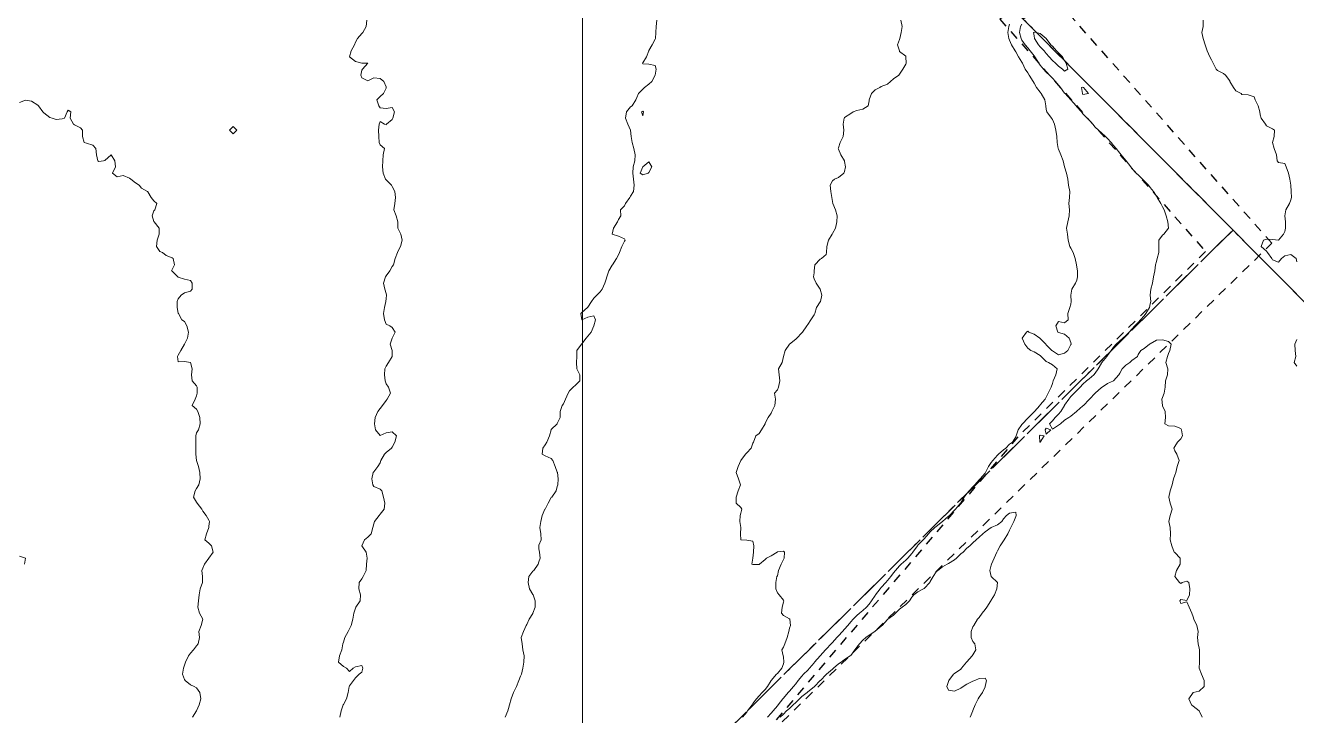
# Model space of a CAD drawing. Header units: centimetres. Extents: x 0 to 642158, y -847 to 649707.
# Drawn here: x 616421.2 to 616525.2, y 620215.9 to 620272.3 of the extents above; entities that cross this region are included whole.
import ezdxf

# ---------------------------------------------------------------- set-up
doc = ezdxf.new("R2010")
doc.units = ezdxf.units.CM
doc.header["$MEASUREMENT"] = 0
doc.linetypes.add('CENTERX2', pattern=[4, 2.5, -0.5, 0.5, -0.5])
doc.linetypes.add('JIS_02_0.7', pattern=[1.35, 0.75, -0.6])
for name, color, linetype, lineweight in [('MEV_grille', 254, 'Continuous', 9), ('WAL_parcellaire agricole', 7, 'JIS_02_0.7', 25), ('WAL_topographie 0.5', 253, 'Continuous', 20)]:
    doc.layers.add(name, color=color, linetype=linetype, lineweight=lineweight)
doc.layers.add('SPW_parcellaire cadastral', color=7, linetype='CENTERX2', lineweight=25, true_color=0xff0542)

# ---------------------------------------------------------------- blocks, each defined once
blk = doc.blocks.new('*U112')
at = {"layer": 'MEV_grille', "transparency": 33554687}
blk.add_lwpolyline([(0, 1825.48), (0, -1825.48)], dxfattribs=at)
blk = doc.blocks.new('*U113')
at = {"layer": 'MEV_grille', "color": 0, "linetype": 'ByBlock', "lineweight": -2, "transparency": 16777216}
blk.add_blockref('*U112', (1100, 0), dxfattribs=at)

msp = doc.modelspace()

# ---------------------------------------------------------------- linework, layer by layer
at = {"layer": 'SPW_parcellaire cadastral'}
for points in [[(616425.74, 620159.61), (616376.66, 620213.24), (616334.01, 620261.09), (616357.6, 620281.38), (616361.97, 620285.33), (616374.9, 620295.87), (616403.76, 620321.29), (616428.61, 620341.55), (616502.84, 620272.87), (616520.02, 620255.59), (616477.6, 620213.59), (616436.07, 620170.86), (616425.74, 620159.61)], [(616698.89, 620166.91), (616615, 620123.66), (616602.71, 620145.84), (616594.3, 620161.01), (616586.01, 620175.98), (616569.48, 620205.81), (616568.38, 620206.91), (616520.02, 620255.59), (616502.84, 620272.87), (616618.97, 620342.24), (616665.28, 620279.36), (616651.27, 620271.95), (616698.89, 620166.91)], [(616520.02, 620255.59), (616568.38, 620206.91), (616517.73, 620163.98), (616477.6, 620213.59), (616520.02, 620255.59)]]:
    msp.add_lwpolyline(points, dxfattribs=at)
at = {"layer": 'WAL_parcellaire agricole'}
for points in [[(616600.26, 620451.18), (616651.69, 620350.86), (616668.69, 620318.86), (616740.96, 620187.28), (616814.97, 620053.63), (616700.98, 619971.12), (616651.47, 620062.36), (616618.97, 620119.85), (616577.3, 620085.18), (616521.81, 620039.43), (616499.25, 620069.84), (616492.24, 620078.82), (616529.97, 620108.84), (616595.29, 620161.18), (616569.62, 620208.85), (616514.46, 620165.76), (616479.29, 620211.59), (616523.2, 620254.51), (616504.7, 620275.42), (616588.94, 620323.85), (616622.27, 620341.19), (616567.6, 620414.18), (616573.6, 620419.85), (616600.26, 620451.18)], [(616272.57, 620126.31), (616223.3, 620180.14), (616247.29, 620198.81), (616267.71, 620213.69), (616317.2, 620250.07), (616364.95, 620286.49), (616405.78, 620322.33), (616415.27, 620330.67), (616436.82, 620347.71), (616458.19, 620360.96), (616469.27, 620367), (616477.94, 620370.21), (616500.44, 620379.51), (616517.93, 620388.51), (616548.43, 620403.18), (616563.6, 620411.85), (616567.6, 620414.18), (616622.27, 620341.19), (616588.94, 620323.85), (616504.7, 620275.42), (616500.95, 620272.84), (616517.78, 620253.84), (616502.42, 620238.67)], [(616502.42, 620238.67), (616479.29, 620211.59), (616451.58, 620182.83), (616359.35, 620087.95)]]:
    msp.add_lwpolyline(points, dxfattribs=at)
at = {"layer": 'WAL_topographie 0.5'}
for points in [[(616449.18, 620272.75), (616449.12, 620272.25), (616448.83, 620271.75), (616448.75, 620271.66), (616448.42, 620271.25), (616448.25, 620270.96), (616448.15, 620270.75), (616447.89, 620270.25), (616447.75, 620269.75), (616448.25, 620269.37), (616448.75, 620269.25), (616449.25, 620269.25), (616449.25, 620269.25), (616449.25, 620269.25), (616448.81, 620268.75), (616448.75, 620268.67), (616448.69, 620268.25), (616448.75, 620268.04), (616449.25, 620267.8), (616449.75, 620268.05), (616450.25, 620267.99), (616450.56, 620267.75), (616450.75, 620267.31), (616450.76, 620267.25), (616450.75, 620267.2), (616450.53, 620266.75), (616450.25, 620266.51), (616449.99, 620266.25), (616450.14, 620265.75), (616450.25, 620265.58), (616450.75, 620265.53), (616451.25, 620265.62), (616451.44, 620265.25), (616451.3, 620264.75), (616451.25, 620264.64), (616450.78, 620264.25), (616450.75, 620264.21), (616450.62, 620264.25), (616450.25, 620264.46), (616450.17, 620264.25), (616450.13, 620263.75), (616450.15, 620263.25), (616450.19, 620262.75), (616450.25, 620262.55), (616450.62, 620262.25), (616450.5, 620261.75), (616450.47, 620261.25), (616450.46, 620260.75), (616450.51, 620260.25), (616450.71, 620259.75), (616450.75, 620259.69), (616451.19, 620259.25), (616451.25, 620259.16), (616451.47, 620258.75), (616451.51, 620258.25), (616451.45, 620257.75), (616451.37, 620257.25), (616451.57, 620256.75), (616451.7, 620256.25), (616451.71, 620255.75), (616451.75, 620255.64), (616451.96, 620255.25), (616452.05, 620254.75), (616451.93, 620254.25), (616451.75, 620253.95), (616451.68, 620253.75), (616451.49, 620253.25), (616451.34, 620252.75), (616451.25, 620252.62), (616451.04, 620252.25), (616450.75, 620251.84), (616450.69, 620251.75), (616450.52, 620251.25), (616450.65, 620250.75), (616450.75, 620250.39), (616450.78, 620250.25), (616450.75, 620250), (616450.73, 620249.75), (616450.62, 620249.25), (616450.54, 620248.75), (616450.61, 620248.25), (616450.75, 620247.9), (616451.04, 620247.75), (616451.25, 620247.62), (616451.48, 620247.25), (616451.25, 620246.75), (616451.25, 620246.75), (616451.08, 620246.25), (616451.25, 620245.75), (616451.25, 620245.75), (616451.25, 620245.25), (616451.25, 620245.25), (616450.95, 620244.75), (616450.75, 620244.45), (616450.64, 620244.25), (616450.61, 620243.75), (616450.68, 620243.25), (616450.75, 620243.02), (616450.94, 620242.75), (616451.1, 620242.25), (616450.82, 620241.75), (616450.75, 620241.66), (616450.44, 620241.25), (616450.25, 620240.99), (616450.06, 620240.75), (616449.86, 620240.25), (616449.81, 620239.75), (616449.87, 620239.25), (616450.25, 620238.78), (616450.75, 620239), (616451.25, 620239.09), (616451.59, 620238.75), (616451.45, 620238.25), (616451.25, 620237.83), (616451.2, 620237.75), (616450.75, 620237.4), (616450.61, 620237.25), (616450.32, 620236.75), (616450.25, 620236.55), (616450.07, 620236.25), (616449.75, 620235.81), (616449.7, 620235.75), (616449.58, 620235.25), (616449.67, 620234.75), (616449.75, 620234.62), (616450.25, 620234.4), (616450.4, 620234.25), (616450.53, 620233.75), (616450.65, 620233.25), (616450.58, 620232.75), (616450.25, 620232.35), (616450.17, 620232.25), (616449.81, 620231.75), (616449.75, 620231.56), (616449.66, 620231.25), (616449.52, 620230.75), (616449.25, 620230.46), (616448.98, 620230.25), (616448.77, 620229.75), (616449.12, 620229.25), (616449.19, 620228.75), (616449.15, 620228.25), (616449.11, 620227.75), (616448.86, 620227.25), (616448.75, 620227.07), (616448.54, 620226.75), (616448.51, 620226.25), (616448.64, 620225.75), (616448.62, 620225.25), (616448.28, 620224.75), (616448.25, 620224.65), (616448.12, 620224.25), (616448.03, 620223.75), (616447.88, 620223.25), (616447.75, 620222.98), (616447.64, 620222.75), (616447.37, 620222.25), (616447.25, 620221.89), (616447.21, 620221.75), (616447.12, 620221.25), (616446.94, 620220.75), (616446.85, 620220.25), (616447.25, 620219.88), (616447.5, 620219.75), (616447.75, 620219.48), (616448.04, 620219.75), (616448.25, 620219.87), (616448.75, 620219.97), (616448.85, 620219.75), (616448.75, 620219.42), (616448.53, 620219.25), (616448.25, 620218.97), (616448.08, 620218.75), (616447.75, 620218.31), (616447.73, 620218.25), (616447.63, 620217.75), (616447.51, 620217.25), (616447.25, 620216.79), (616447.23, 620216.75), (616447.06, 620216.25), (616446.95, 620215.75)], [(616472.89, 620272.75), (616472.85, 620272.25), (616472.82, 620271.75), (616472.77, 620271.25), (616472.75, 620271.2), (616472.51, 620270.75), (616472.25, 620270.28), (616472.24, 620270.25), (616472.05, 620269.75), (616471.75, 620269.28), (616471.73, 620269.25), (616471.75, 620269.2), (616472.25, 620269.17), (616472.75, 620269.04), (616472.85, 620268.75), (616472.75, 620268.25), (616472.75, 620268.25), (616472.48, 620267.75), (616472.25, 620267.53), (616471.87, 620267.25), (616471.75, 620267.12), (616471.39, 620266.75), (616471.25, 620266.42), (616471.17, 620266.25), (616470.88, 620265.75), (616470.75, 620265.67), (616470.41, 620265.25), (616470.32, 620264.75), (616470.52, 620264.25), (616470.75, 620263.75), (616470.75, 620263.75), (616470.79, 620263.25), (616470.88, 620262.75), (616471.01, 620262.25), (616471.13, 620261.75), (616471.08, 620261.25), (616470.96, 620260.75), (616470.92, 620260.25), (616470.98, 620259.75), (616471.05, 620259.25), (616470.99, 620258.75), (616470.75, 620258.36), (616470.69, 620258.25), (616470.34, 620257.75), (616470.25, 620257.58), (616469.92, 620257.25), (616469.94, 620256.75), (616469.75, 620256.46), (616469.68, 620256.25), (616469.36, 620255.75), (616469.25, 620255.25), (616469.75, 620255.08), (616470.25, 620254.86), (616470.3, 620254.75), (616470.25, 620254.67), (616470.03, 620254.25), (616469.83, 620253.75), (616469.75, 620253.56), (616469.59, 620253.25), (616469.26, 620252.75), (616469.25, 620252.73), (616468.96, 620252.25), (616468.8, 620251.75), (616468.75, 620251.57), (616468.64, 620251.25), (616468.41, 620250.75), (616468.25, 620250.53), (616467.97, 620250.25), (616467.75, 620250.02), (616467.55, 620249.75), (616467.25, 620249.27), (616467.23, 620249.25), (616466.75, 620248.85), (616466.67, 620248.75), (616466.75, 620248.25), (616467.25, 620248.47), (616467.75, 620248.56), (616467.88, 620248.25), (616467.75, 620247.75), (616467.75, 620247.75), (616467.52, 620247.25), (616467.25, 620246.9), (616467.12, 620246.75), (616466.75, 620246.28), (616466.73, 620246.25), (616466.35, 620245.75), (616466.34, 620245.25), (616466.32, 620244.75), (616466.36, 620244.25), (616466.6, 620243.75), (616466.59, 620243.25), (616466.25, 620242.89), (616466.05, 620242.75), (616465.75, 620242.45), (616465.63, 620242.25), (616465.43, 620241.75), (616465.25, 620241.38), (616465.16, 620241.25), (616464.98, 620240.75), (616464.99, 620240.25), (616464.75, 620239.77), (616464.73, 620239.75), (616464.25, 620239.27), (616464.24, 620239.25), (616464.1, 620238.75), (616463.89, 620238.25), (616463.75, 620238.03), (616463.56, 620237.75), (616463.51, 620237.25), (616463.75, 620237.11), (616464.25, 620236.89), (616464.39, 620236.75), (616464.58, 620236.25), (616464.75, 620235.79), (616464.76, 620235.75), (616464.81, 620235.25), (616464.78, 620234.75), (616464.75, 620234.62), (616464.66, 620234.25), (616464.29, 620233.75), (616464.25, 620233.7), (616463.99, 620233.25), (616463.75, 620232.76), (616463.74, 620232.75), (616463.5, 620232.25), (616463.4, 620231.75), (616463.31, 620231.25), (616463.39, 620230.75), (616463.43, 620230.25), (616463.25, 620229.8), (616463.23, 620229.75), (616463.25, 620229.5), (616463.28, 620229.25), (616463.34, 620228.75), (616463.25, 620228.44), (616463.18, 620228.25), (616462.83, 620227.75), (616462.75, 620227.68), (616462.43, 620227.25), (616462.36, 620226.75), (616462.48, 620226.25), (616462.75, 620225.78), (616462.77, 620225.75), (616462.94, 620225.25), (616462.93, 620224.75), (616462.76, 620224.25), (616462.75, 620224.23), (616462.45, 620223.75), (616462.25, 620223.33), (616462.21, 620223.25), (616461.98, 620222.75), (616461.79, 620222.25), (616461.88, 620221.75), (616461.92, 620221.25), (616462.05, 620220.75), (616462, 620220.25), (616461.92, 620219.75), (616461.82, 620219.25), (616461.75, 620219.1), (616461.6, 620218.75), (616461.4, 620218.25), (616461.25, 620217.92), (616461.17, 620217.75), (616460.98, 620217.25), (616460.83, 620216.75), (616460.75, 620216.45), (616460.69, 620216.25), (616460.49, 620215.75)], [(616492.86, 620272.75), (616492.97, 620272.25), (616492.89, 620271.75), (616492.76, 620271.25), (616492.75, 620271.19), (616492.57, 620270.75), (616492.73, 620270.25), (616492.75, 620270.2), (616493.25, 620269.81), (616493.27, 620269.75), (616493.29, 620269.25), (616493.25, 620269.16), (616493.01, 620268.75), (616492.75, 620268.34), (616492.68, 620268.25), (616492.25, 620267.97), (616492.01, 620267.75), (616491.75, 620267.53), (616491.25, 620267.33), (616491.13, 620267.25), (616490.75, 620267.06), (616490.46, 620266.75), (616490.26, 620266.25), (616490.25, 620266.17), (616490.17, 620265.75), (616489.75, 620265.47), (616489.25, 620265.37), (616488.94, 620265.25), (616488.75, 620265.13), (616488.25, 620264.79), (616488.21, 620264.75), (616488.14, 620264.25), (616488.2, 620263.75), (616488.14, 620263.25), (616487.89, 620262.75), (616487.75, 620262.32), (616487.72, 620262.25), (616487.75, 620262.21), (616487.94, 620261.75), (616488.24, 620261.25), (616488.25, 620261.21), (616488.32, 620260.75), (616488.25, 620260.37), (616488.19, 620260.25), (616487.75, 620259.89), (616487.43, 620259.75), (616487.25, 620259.62), (616487.08, 620259.25), (616487.13, 620258.75), (616487.2, 620258.25), (616487.25, 620257.93), (616487.29, 620257.75), (616487.51, 620257.25), (616487.64, 620256.75), (616487.61, 620256.25), (616487.5, 620255.75), (616487.25, 620255.3), (616487.22, 620255.25), (616486.94, 620254.75), (616486.81, 620254.25), (616486.78, 620253.75), (616486.75, 620253.58), (616486.35, 620253.25), (616486.25, 620253.22), (616485.81, 620252.75), (616485.77, 620252.25), (616485.75, 620252.08), (616485.71, 620251.75), (616485.75, 620251.61), (616485.92, 620251.25), (616486.25, 620250.75), (616486.25, 620250.75), (616486.38, 620250.25), (616486.27, 620249.75), (616486.25, 620249.73), (616485.95, 620249.25), (616485.81, 620248.75), (616485.75, 620248.66), (616485.5, 620248.25), (616485.25, 620247.86), (616485.15, 620247.75), (616484.8, 620247.25), (616484.75, 620247.18), (616484.33, 620246.75), (616484.25, 620246.67), (616483.75, 620246.25), (616483.75, 620246.25), (616483.39, 620245.75), (616483.25, 620245.25), (616483.25, 620245.25), (616483.13, 620244.75), (616482.84, 620244.25), (616482.89, 620243.75), (616482.96, 620243.25), (616482.84, 620242.75), (616482.75, 620242.53), (616482.51, 620242.25), (616482.6, 620241.75), (616482.53, 620241.25), (616482.3, 620240.75), (616482.25, 620240.62), (616482.01, 620240.25), (616481.75, 620239.78), (616481.74, 620239.75), (616481.46, 620239.25), (616481.25, 620238.95), (616481, 620238.75), (616480.79, 620238.25), (616480.75, 620238.15), (616480.6, 620237.75), (616480.25, 620237.37), (616480.15, 620237.25), (616479.75, 620236.75), (616479.75, 620236.75), (616479.54, 620236.25), (616479.39, 620235.75), (616479.57, 620235.25), (616479.73, 620234.75), (616479.54, 620234.25), (616479.38, 620233.75), (616479.38, 620233.25), (616479.75, 620232.9), (616479.85, 620232.75), (616479.75, 620232.42), (616479.7, 620232.25), (616479.68, 620231.75), (616479.75, 620231.25), (616479.75, 620231.25), (616479.75, 620231.25), (616479.73, 620230.75), (616479.75, 620230.25), (616479.75, 620230.25), (616480.25, 620230.23), (616480.75, 620230.15), (616480.83, 620229.75), (616480.8, 620229.25), (616480.75, 620228.75), (616480.75, 620228.75), (616480.67, 620228.25), (616480.75, 620228.22), (616481.25, 620228.22), (616481.3, 620228.25), (616481.75, 620228.63), (616481.85, 620228.75), (616482.25, 620228.93), (616482.73, 620229.25), (616482.75, 620229.26), (616483.25, 620229.32), (616483.33, 620229.25), (616483.31, 620228.75), (616483.25, 620228.63), (616483.05, 620228.25), (616482.84, 620227.75), (616482.75, 620227.31), (616482.72, 620227.25), (616482.63, 620226.75), (616482.63, 620226.25), (616482.75, 620225.92), (616482.89, 620225.75), (616483.25, 620225.31), (616483.27, 620225.25), (616483.25, 620225.15), (616483.14, 620224.75), (616483.1, 620224.25), (616483.25, 620224.06), (616483.75, 620223.79), (616483.78, 620223.75), (616483.83, 620223.25), (616483.75, 620223.02), (616483.68, 620222.75), (616483.54, 620222.25), (616483.37, 620221.75), (616483.25, 620221.47), (616483.12, 620221.25), (616483.22, 620220.75), (616483.25, 620220.67), (616483.28, 620220.25), (616483.25, 620220.1), (616483.12, 620219.75), (616482.75, 620219.32), (616482.67, 620219.25), (616482.25, 620218.75), (616482.25, 620218.75), (616481.94, 620218.25), (616481.75, 620218.01), (616481.5, 620217.75), (616481.25, 620217.5), (616481.04, 620217.25), (616480.75, 620216.85), (616480.68, 620216.75), (616480.32, 620216.25), (616480.25, 620216.16), (616479.9, 620215.75)], [(616517.57, 620272.75), (616517.58, 620272.25), (616517.46, 620271.75), (616517.57, 620271.25), (616517.75, 620270.75), (616517.75, 620270.75), (616517.92, 620270.25), (616518.13, 620269.75), (616518.25, 620269.52), (616518.4, 620269.25), (616518.65, 620268.75), (616518.75, 620268.64), (616519.25, 620268.41), (616519.4, 620268.25), (616519.75, 620267.79), (616519.77, 620267.75), (616520.05, 620267.25), (616520.25, 620266.98), (616520.7, 620266.75), (616520.75, 620266.69), (616521.25, 620266.64), (616521.75, 620266.5), (616521.84, 620266.25), (616522.08, 620265.75), (616522.21, 620265.25), (616522.25, 620265.02), (616522.31, 620264.75), (616522.67, 620264.25), (616522.75, 620264.12), (616523.25, 620263.86), (616523.41, 620263.75), (616523.38, 620263.25), (616523.25, 620262.75), (616523.38, 620262.25), (616523.57, 620261.75), (616523.64, 620261.25), (616523.75, 620261.11), (616524.25, 620261.04), (616524.37, 620260.75), (616524.56, 620260.25), (616524.67, 620259.75), (616524.75, 620259.25), (616524.75, 620259.25), (616524.77, 620258.75), (616524.8, 620258.25), (616524.75, 620258.05), (616524.65, 620257.75), (616524.34, 620257.25), (616524.27, 620256.75), (616524.32, 620256.25), (616524.32, 620255.75), (616524.25, 620255.47), (616524.16, 620255.25), (616523.75, 620254.75), (616523.75, 620254.75), (616523.75, 620254.75), (616523.25, 620254.82), (616522.75, 620254.85), (616522.51, 620254.75), (616522.33, 620254.25), (616522.75, 620253.87), (616522.84, 620253.75), (616523.19, 620253.25), (616523.25, 620253.15), (616523.75, 620252.97), (616523.98, 620253.25), (616524.25, 620253.49), (616524.75, 620253.59), (616525.18, 620253.25), (616525.25, 620253)], [(616501.75, 620272.44), (616501.68, 620272.25), (616501.59, 620271.75), (616501.68, 620271.25), (616501.75, 620271.12), (616501.89, 620270.75), (616502.21, 620270.25), (616502.25, 620270.17), (616502.48, 620269.75), (616502.75, 620269.32), (616502.79, 620269.25), (616503.02, 620268.75), (616503.25, 620268.44), (616503.35, 620268.25), (616503.68, 620267.75), (616503.75, 620267.6), (616503.96, 620267.25), (616504.25, 620266.86), (616504.33, 620266.75), (616504.62, 620266.25), (616504.7, 620265.75), (616504.75, 620265.44), (616504.78, 620265.25), (616505.17, 620264.75), (616505.25, 620264.64), (616505.43, 620264.25), (616505.53, 620263.75), (616505.6, 620263.25), (616505.64, 620262.75), (616505.73, 620262.25), (616505.75, 620262.21), (616505.95, 620261.75), (616506.12, 620261.25), (616506.25, 620260.75), (616506.25, 620260.75), (616506.41, 620260.25), (616506.52, 620259.75), (616506.57, 620259.25), (616506.67, 620258.75), (616506.64, 620258.25), (616506.6, 620257.75), (616506.65, 620257.25), (616506.63, 620256.75), (616506.51, 620256.25), (616506.41, 620255.75), (616506.48, 620255.25), (616506.53, 620254.75), (616506.66, 620254.25), (616506.75, 620254.12), (616506.94, 620253.75), (616507.1, 620253.25), (616507.21, 620252.75), (616507.25, 620252.55), (616507.3, 620252.25), (616507.3, 620251.75), (616507.25, 620251.48), (616507.15, 620251.25), (616506.85, 620250.75), (616506.76, 620250.25), (616506.78, 620249.75), (616506.75, 620249.54), (616506.68, 620249.25), (616506.52, 620248.75), (616506.55, 620248.25), (616506.25, 620248), (616505.75, 620248.11), (616505.54, 620247.75), (616505.69, 620247.25), (616505.75, 620247.21), (616506.25, 620247.08), (616506.62, 620246.75), (616506.75, 620246.38), (616506.77, 620246.25), (616506.75, 620246.22), (616506.52, 620245.75), (616506.25, 620245.53), (616505.75, 620245.38), (616505.25, 620245.7), (616505.2, 620245.75), (616504.75, 620246.19), (616504.7, 620246.25), (616504.25, 620246.72), (616504.21, 620246.75), (616503.75, 620247.06), (616503.33, 620247.25), (616503.25, 620247.31), (616503.14, 620247.25), (616502.77, 620246.75), (616502.98, 620246.25), (616503.25, 620245.94), (616503.47, 620245.75), (616503.75, 620245.62), (616504.25, 620245.32), (616504.33, 620245.25), (616504.75, 620244.83), (616504.94, 620244.75), (616505.25, 620244.56), (616505.63, 620244.25), (616505.53, 620243.75), (616505.32, 620243.25), (616505.25, 620243.04), (616505.14, 620242.75), (616504.91, 620242.25), (616504.75, 620241.91), (616504.65, 620241.75), (616504.25, 620241.29), (616504.21, 620241.25), (616503.78, 620240.75), (616503.75, 620240.72), (616503.29, 620240.25), (616503.25, 620240.21), (616502.81, 620239.75), (616502.75, 620239.67), (616502.46, 620239.25), (616502.28, 620238.75), (616502.25, 620238.68), (616501.98, 620238.25), (616501.75, 620238.07), (616501.43, 620237.75), (616501.25, 620237.62), (616500.85, 620237.25), (616500.75, 620237.17), (616500.37, 620236.75), (616500.25, 620236.58), (616500.02, 620236.25), (616499.77, 620235.75), (616499.75, 620235.71), (616499.35, 620235.25), (616499.25, 620235.15), (616498.91, 620234.75), (616498.75, 620234.59), (616498.44, 620234.25), (616498.25, 620234.04), (616498.03, 620233.75), (616497.75, 620233.27), (616497.73, 620233.25), (616497.32, 620232.75), (616497.25, 620232.68), (616496.82, 620232.25), (616496.75, 620232.19), (616496.25, 620231.75), (616496.25, 620231.75), (616495.75, 620231.35), (616495.64, 620231.25), (616495.25, 620230.9), (616495.12, 620230.75), (616494.75, 620230.33), (616494.68, 620230.25), (616494.25, 620229.8), (616494.21, 620229.75), (616493.84, 620229.25), (616493.75, 620229.14), (616493.41, 620228.75), (616493.25, 620228.59), (616492.88, 620228.25), (616492.75, 620228.11), (616492.42, 620227.75), (616492.25, 620227.54), (616492.03, 620227.25), (616491.75, 620226.92), (616491.61, 620226.75), (616491.25, 620226.34), (616491.17, 620226.25), (616490.78, 620225.75), (616490.75, 620225.7), (616490.44, 620225.25), (616490.25, 620224.98), (616490.04, 620224.75), (616489.75, 620224.48), (616489.48, 620224.25), (616489.25, 620224.05), (616488.96, 620223.75), (616488.75, 620223.53), (616488.51, 620223.25), (616488.25, 620222.94), (616488.08, 620222.75), (616487.75, 620222.4), (616487.61, 620222.25), (616487.25, 620221.85), (616487.16, 620221.75), (616486.75, 620221.31), (616486.69, 620221.25), (616486.25, 620220.76), (616486.24, 620220.75), (616485.8, 620220.25), (616485.75, 620220.19), (616485.38, 620219.75), (616485.25, 620219.6), (616484.9, 620219.25), (616484.75, 620219.1), (616484.46, 620218.75), (616484.25, 620218.47), (616484.07, 620218.25), (616483.75, 620217.88), (616483.63, 620217.75), (616483.25, 620217.3), (616483.21, 620217.25), (616482.81, 620216.75), (616482.75, 620216.67), (616482.41, 620216.25), (616482.25, 620216.07), (616481.95, 620215.75)], [(616502.75, 620272.42), (616502.65, 620272.25), (616502.55, 620271.75), (616502.68, 620271.25), (616502.75, 620271.13), (616503.02, 620270.75), (616503.25, 620270.49), (616503.44, 620270.25), (616503.75, 620269.83), (616503.81, 620269.75), (616504.14, 620269.25), (616504.25, 620269.09), (616504.53, 620268.75), (616504.75, 620268.51), (616505.01, 620268.25), (616505.25, 620268.02), (616505.5, 620267.75), (616505.75, 620267.44), (616505.9, 620267.25), (616506.25, 620266.8), (616506.29, 620266.75), (616506.75, 620266.25), (616506.75, 620266.25), (616507.18, 620265.75), (616507.25, 620265.67), (616507.62, 620265.25), (616507.75, 620265.1), (616508.1, 620264.75), (616508.25, 620264.59), (616508.55, 620264.25), (616508.75, 620264.02), (616509.01, 620263.75), (616509.25, 620263.54), (616509.58, 620263.25), (616509.75, 620263.09), (616510.06, 620262.75), (616510.25, 620262.52), (616510.46, 620262.25), (616510.75, 620261.88), (616510.86, 620261.75), (616511.25, 620261.27), (616511.27, 620261.25), (616511.66, 620260.75), (616511.75, 620260.63), (616512.11, 620260.25), (616512.25, 620260.12), (616512.63, 620259.75), (616512.75, 620259.62), (616513.1, 620259.25), (616513.25, 620259.07), (616513.52, 620258.75), (616513.75, 620258.35), (616513.82, 620258.25), (616514.11, 620257.75), (616514.25, 620257.49), (616514.38, 620257.25), (616514.54, 620256.75), (616514.69, 620256.25), (616514.74, 620255.75), (616514.36, 620255.25), (616514.25, 620255.18), (616513.94, 620254.75), (616513.95, 620254.25), (616513.96, 620253.75), (616513.82, 620253.25), (616513.75, 620253.02), (616513.67, 620252.75), (616513.62, 620252.25), (616513.53, 620251.75), (616513.43, 620251.25), (616513.29, 620250.75), (616513.25, 620250.25), (616513.31, 620249.75), (616513.25, 620249.56), (616513.18, 620249.25), (616512.9, 620248.75), (616512.75, 620248.57), (616512.46, 620248.25), (616512.25, 620248.03), (616511.98, 620247.75), (616511.75, 620247.47), (616511.54, 620247.25), (616511.25, 620246.96), (616511.02, 620246.75), (616510.75, 620246.52), (616510.46, 620246.25), (616510.25, 620246.01), (616510.05, 620245.75), (616509.75, 620245.33), (616509.69, 620245.25), (616509.28, 620244.75), (616509.25, 620244.71), (616509, 620244.25), (616508.75, 620243.87), (616508.64, 620243.75), (616508.25, 620243.42), (616508.04, 620243.25), (616507.75, 620242.98), (616507.53, 620242.75), (616507.25, 620242.47), (616507.02, 620242.25), (616506.75, 620241.97), (616506.58, 620241.75), (616506.25, 620241.27), (616506.24, 620241.25), (616505.94, 620240.75), (616505.75, 620240.52), (616505.47, 620240.25), (616505.25, 620239.99), (616505.02, 620239.75), (616505.25, 620239.3), (616505.75, 620239.62), (616505.91, 620239.75), (616506.25, 620240.03), (616506.59, 620240.25), (616506.75, 620240.37), (616507.22, 620240.75), (616507.25, 620240.78), (616507.75, 620241.22), (616507.78, 620241.25), (616508.25, 620241.72), (616508.28, 620241.75), (616508.75, 620242.25), (616508.75, 620242.25), (616509.25, 620242.71), (616509.31, 620242.75), (616509.75, 620243.04), (616510.24, 620243.25), (616510.25, 620243.26), (616510.69, 620243.75), (616510.75, 620243.89), (616510.95, 620244.25), (616511.25, 620244.53), (616511.58, 620244.75), (616511.75, 620244.91), (616512.2, 620245.25), (616512.25, 620245.42), (616512.48, 620245.75), (616512.75, 620245.89), (616513.18, 620246.25), (616513.25, 620246.29), (616513.75, 620246.59), (616514.25, 620246.6), (616514.75, 620246.46), (616514.96, 620246.25), (616514.85, 620245.75), (616514.75, 620245.48), (616514.65, 620245.25), (616514.53, 620244.75), (616514.7, 620244.25), (616514.66, 620243.75), (616514.49, 620243.25), (616514.46, 620242.75), (616514.39, 620242.25), (616514.25, 620241.9), (616514.19, 620241.75), (616514.24, 620241.25), (616514.25, 620241.22), (616514.48, 620240.75), (616514.49, 620240.25), (616514.44, 620239.75), (616514.75, 620239.58), (616515.25, 620239.55), (616515.75, 620239.35), (616515.81, 620239.25), (616515.89, 620238.75), (616515.75, 620238.52), (616515.49, 620238.25), (616515.25, 620237.89), (616515.18, 620237.75), (616515.25, 620237.54), (616515.43, 620237.25), (616515.62, 620236.75), (616515.44, 620236.25), (616515.34, 620235.75), (616515.25, 620235.54), (616515.15, 620235.25), (616515.04, 620234.75), (616514.89, 620234.25), (616514.76, 620233.75), (616514.87, 620233.25), (616515.05, 620232.75), (616514.89, 620232.25), (616514.77, 620231.75), (616514.89, 620231.25), (616514.92, 620230.75), (616514.89, 620230.25), (616515.01, 620229.75), (616515.2, 620229.25), (616515.25, 620229.21), (616515.71, 620228.75), (616515.69, 620228.25), (616515.4, 620227.75), (616515.27, 620227.25), (616515.64, 620226.75), (616515.75, 620226.69), (616515.86, 620226.75), (616516.25, 620226.88), (616516.4, 620226.75), (616516.49, 620226.25), (616516.45, 620225.75), (616516.25, 620225.29), (616515.75, 620225.36), (616515.68, 620225.25), (616515.75, 620225.03), (616516.25, 620225.18), (616516.43, 620224.75), (616516.65, 620224.25), (616516.75, 620223.96), (616516.81, 620223.75), (616517.05, 620223.25), (616517.18, 620222.75), (616517.11, 620222.25), (616517.17, 620221.75), (616517.25, 620221.38), (616517.27, 620221.25), (616517.29, 620220.75), (616517.27, 620220.25), (616517.25, 620219.75), (616517.45, 620219.25), (616517.66, 620218.75), (616517.66, 620218.25), (616517.25, 620217.86), (616516.75, 620217.75), (616516.75, 620217.75), (616516.41, 620217.25), (616516.63, 620216.75), (616516.75, 620216.63), (616517.25, 620216.25), (616517.25, 620216.25), (616517.5, 620215.75)], [(616506.25, 620268.58), (616506.51, 620268.75), (616506.37, 620269.25), (616506.25, 620269.46), (616506.06, 620269.75), (616505.75, 620270.09), (616505.58, 620270.25), (616505.25, 620270.62), (616505.13, 620270.75), (616504.75, 620271.25), (616504.75, 620271.25), (616504.25, 620271.66), (616503.93, 620271.75), (616503.75, 620271.79), (616503.71, 620271.75), (616503.75, 620271.47), (616503.79, 620271.25), (616504.12, 620270.75), (616504.25, 620270.58), (616504.58, 620270.25), (616504.75, 620270.03), (616504.99, 620269.75), (616505.25, 620269.47), (616505.49, 620269.25), (616505.75, 620269.01), (616506.08, 620268.75), (616506.25, 620268.58)], [(616507.75, 620266.69), (616508.2, 620266.75), (616507.78, 620267.25), (616507.75, 620267.28), (616507.64, 620267.25), (616507.7, 620266.75), (616507.75, 620266.69)], [(616420.75, 620266.03), (616421.25, 620266.22), (616421.75, 620266.13), (616422.25, 620265.8), (616422.3, 620265.75), (616422.67, 620265.25), (616422.75, 620265.19), (616423.25, 620264.81), (616423.42, 620264.75), (616423.75, 620264.63), (616424.25, 620264.7), (616424.44, 620264.75), (616424.67, 620265.25), (616424.75, 620265.39), (616424.97, 620265.25), (616424.91, 620264.75), (616425.18, 620264.25), (616425.25, 620264.2), (616425.75, 620263.94), (616425.91, 620263.75), (616425.92, 620263.25), (616426.04, 620262.75), (616426.25, 620262.71), (616426.75, 620262.53), (616427, 620262.25), (616427.05, 620261.75), (616427.18, 620261.25), (616427.25, 620261.19), (616427.62, 620261.25), (616427.75, 620261.27), (616428.25, 620261.75), (616428.25, 620261.75), (616428.25, 620261.75), (616428.55, 620261.25), (616428.62, 620260.75), (616428.38, 620260.25), (616428.75, 620259.93), (616429.25, 620260.04), (616429.75, 620259.84), (616429.87, 620259.75), (616430.25, 620259.45), (616430.54, 620259.25), (616430.75, 620259.03), (616431.22, 620258.75), (616431.25, 620258.72), (616431.54, 620258.25), (616431.75, 620257.99), (616431.98, 620257.75), (616431.84, 620257.25), (616431.75, 620257.16), (616431.62, 620256.75), (616431.75, 620256.28), (616431.77, 620256.25), (616432.17, 620255.75), (616432.18, 620255.25), (616432.01, 620254.75), (616431.97, 620254.25), (616432.25, 620253.83), (616432.45, 620253.75), (616432.75, 620253.5), (616433.25, 620253.31), (616433.33, 620253.25), (616433.43, 620252.75), (616433.25, 620252.35), (616433.18, 620252.25), (616433.25, 620252.22), (616433.72, 620251.75), (616433.75, 620251.74), (616434.25, 620251.58), (616434.75, 620251.45), (616434.88, 620251.25), (616434.89, 620250.75), (616434.75, 620250.6), (616434.25, 620250.46), (616433.98, 620250.25), (616433.75, 620249.97), (616433.66, 620249.75), (616433.66, 620249.25), (616433.75, 620248.79), (616433.77, 620248.75), (616434.05, 620248.25), (616434.25, 620248.1), (616434.46, 620247.75), (616434.57, 620247.25), (616434.51, 620246.75), (616434.25, 620246.25), (616434.25, 620246.25), (616433.96, 620245.75), (616433.75, 620245.36), (616433.68, 620245.25), (616433.75, 620244.82), (616434.25, 620244.84), (616434.75, 620244.75), (616434.75, 620244.75), (616434.89, 620244.25), (616434.84, 620243.75), (616434.88, 620243.25), (616435.25, 620242.84), (616435.29, 620242.75), (616435.29, 620242.25), (616435.25, 620242.04), (616435.13, 620241.75), (616434.87, 620241.25), (616435.25, 620240.94), (616435.36, 620240.75), (616435.52, 620240.25), (616435.55, 620239.75), (616435.41, 620239.25), (616435.25, 620239), (616435.17, 620238.75), (616435.18, 620238.25), (616435.19, 620237.75), (616435.18, 620237.25), (616435.25, 620236.75), (616435.25, 620236.75), (616435.4, 620236.25), (616435.5, 620235.75), (616435.54, 620235.25), (616435.43, 620234.75), (616435.25, 620234.46), (616435.14, 620234.25), (616434.98, 620233.75), (616435.25, 620233.32), (616435.29, 620233.25), (616435.67, 620232.75), (616435.75, 620232.58), (616436.02, 620232.25), (616436.25, 620231.86), (616436.29, 620231.75), (616436.25, 620231.38), (616436.24, 620231.25), (616436.06, 620230.75), (616435.93, 620230.25), (616436.25, 620229.97), (616436.46, 620229.75), (616436.59, 620229.25), (616436.25, 620228.75), (616436.25, 620228.75), (616435.9, 620228.25), (616435.75, 620227.93), (616435.68, 620227.75), (616435.72, 620227.25), (616435.72, 620226.75), (616435.54, 620226.25), (616435.46, 620225.75), (616435.39, 620225.25), (616435.34, 620224.75), (616435.49, 620224.25), (616435.75, 620223.75), (616435.75, 620223.75), (616435.75, 620223.75), (616435.62, 620223.25), (616435.44, 620222.75), (616435.48, 620222.25), (616435.37, 620221.75), (616435.25, 620221.57), (616434.98, 620221.25), (616434.75, 620220.98), (616434.59, 620220.75), (616434.33, 620220.25), (616434.25, 620219.99), (616434.18, 620219.75), (616434.08, 620219.25), (616434.25, 620218.83), (616434.3, 620218.75), (616434.75, 620218.39), (616435.04, 620218.25), (616435.25, 620218.13), (616435.51, 620217.75), (616435.58, 620217.25), (616435.46, 620216.75), (616435.25, 620216.27), (616435.24, 620216.25), (616434.92, 620215.75)], [(616471.8, 620265.25), (616471.75, 620264.92), (616471.64, 620265.25), (616471.75, 620265.32), (616471.8, 620265.25)], [(616438.25, 620263.46), (616438.55, 620263.75), (616438.25, 620264.07), (616437.94, 620263.75), (616438.25, 620263.46)], [(616472.19, 620260.25), (616471.75, 620260.12), (616471.52, 620260.25), (616471.75, 620260.75), (616471.75, 620260.75), (616472.25, 620261.17), (616472.49, 620260.75), (616472.25, 620260.3), (616472.19, 620260.25)], [(616525.25, 620246.65), (616525.07, 620246.25), (616525.1, 620245.75), (616525.15, 620245.25), (616525.03, 620244.75), (616525.25, 620244.46)], [(616504.25, 620238.24), (616504.26, 620238.25), (616504.58, 620238.75), (616504.25, 620238.82), (616504.19, 620238.75), (616504.22, 620238.25), (616504.25, 620238.24)], [(616504.75, 620238.88), (616505.13, 620239.25), (616504.75, 620239.37), (616504.66, 620239.25), (616504.75, 620238.88)], [(616482.98, 620215.75), (616483.25, 620216), (616483.51, 620216.25), (616483.75, 620216.46), (616484.05, 620216.75), (616484.25, 620216.95), (616484.55, 620217.25), (616484.75, 620217.43), (616485.18, 620217.75), (616485.25, 620217.81), (616485.75, 620218.21), (616485.79, 620218.25), (616486.25, 620218.73), (616486.27, 620218.75), (616486.75, 620219.24), (616486.76, 620219.25), (616487.25, 620219.67), (616487.34, 620219.75), (616487.75, 620220.11), (616487.96, 620220.25), (616488.25, 620220.46), (616488.7, 620220.75), (616488.75, 620220.8), (616489.09, 620221.25), (616489.25, 620221.47), (616489.47, 620221.75), (616489.75, 620222.03), (616489.99, 620222.25), (616490.25, 620222.45), (616490.72, 620222.75), (616490.75, 620222.77), (616491.25, 620223.18), (616491.31, 620223.25), (616491.75, 620223.72), (616491.79, 620223.75), (616492.25, 620224.09), (616492.42, 620224.25), (616492.75, 620224.58), (616492.97, 620224.75), (616493.25, 620224.97), (616493.55, 620225.25), (616493.75, 620225.56), (616493.9, 620225.75), (616494.25, 620226), (616494.7, 620226.25), (616494.75, 620226.28), (616495.21, 620226.75), (616495.25, 620226.83), (616495.5, 620227.25), (616495.75, 620227.63), (616495.87, 620227.75), (616496.25, 620228.04), (616496.63, 620228.25), (616496.75, 620228.31), (616497.25, 620228.62), (616497.39, 620228.75), (616497.75, 620229.09), (616497.95, 620229.25), (616498.25, 620229.56), (616498.48, 620229.75), (616498.75, 620230.01), (616499, 620230.25), (616499.25, 620230.46), (616499.57, 620230.75), (616499.75, 620230.91), (616500.23, 620231.25), (616500.25, 620231.27), (616500.75, 620231.47), (616501.12, 620231.75), (616501.25, 620231.98), (616501.5, 620232.25), (616501.75, 620232.43), (616502.25, 620232.5), (616502.29, 620232.25), (616502.25, 620232.15), (616502.08, 620231.75), (616501.85, 620231.25), (616501.75, 620231.03), (616501.61, 620230.75), (616501.31, 620230.25), (616501.25, 620230.17), (616500.97, 620229.75), (616500.75, 620229.36), (616500.69, 620229.25), (616500.48, 620228.75), (616500.27, 620228.25), (616500.25, 620228.17), (616500.14, 620227.75), (616500.25, 620227.25), (616500.25, 620227.25), (616500.75, 620226.75), (616500.75, 620226.75), (616500.75, 620226.75), (616500.71, 620226.25), (616500.51, 620225.75), (616500.25, 620225.32), (616500.21, 620225.25), (616499.89, 620224.75), (616499.75, 620224.55), (616499.49, 620224.25), (616499.25, 620223.89), (616499.12, 620223.75), (616498.81, 620223.25), (616498.75, 620223.13), (616498.6, 620222.75), (616498.59, 620222.25), (616498.75, 620221.92), (616498.89, 620221.75), (616498.98, 620221.25), (616498.75, 620220.85), (616498.68, 620220.75), (616498.25, 620220.28), (616498.22, 620220.25), (616497.82, 620219.75), (616497.75, 620219.67), (616497.25, 620219.32), (616497.17, 620219.25), (616496.78, 620218.75), (616496.75, 620218.66), (616496.62, 620218.25), (616496.75, 620217.95), (616497.25, 620217.88), (616497.75, 620218.11), (616497.94, 620218.25), (616498.25, 620218.45), (616498.75, 620218.68), (616498.89, 620218.75), (616499.25, 620218.9), (616499.75, 620218.92), (616499.86, 620218.75), (616499.76, 620218.25), (616499.75, 620218.23), (616499.52, 620217.75), (616499.25, 620217.37), (616499.17, 620217.25), (616498.93, 620216.75), (616498.75, 620216.28), (616498.74, 620216.25), (616498.52, 620215.75)], [(616420.75, 620228.92), (616421.25, 620228.75), (616421.25, 620228.75), (616421.25, 620228.75), (616421.16, 620228.25)]]:
    msp.add_lwpolyline(points, dxfattribs=at)

# ---------------------------------------------------------------- block references
at = {"layer": 'MEV_grille', "transparency": 33554687}
msp.add_blockref('*U113', (615366.81, 620593.64), dxfattribs=at)

doc.saveas('drawing.dxf')
